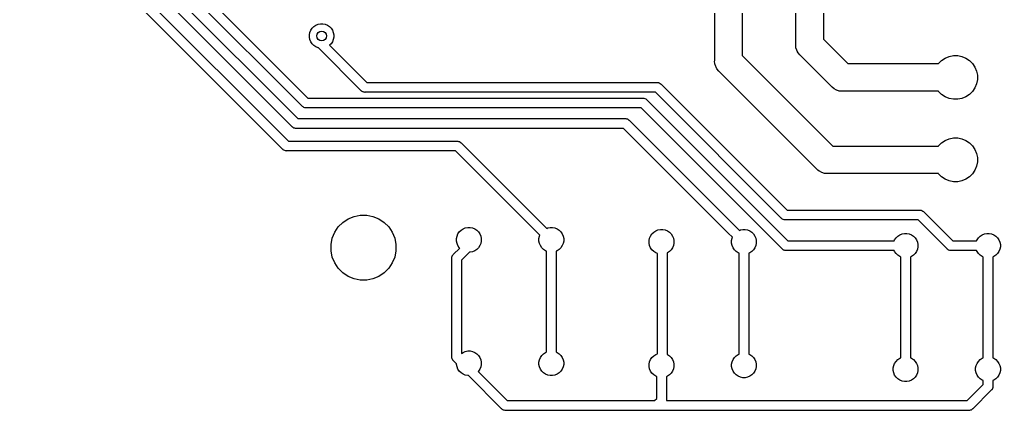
# Model space of a CAD drawing. Extents: x 29 to 167, y -139 to -69.
# Drawn here: x 103.3 to 163.8, y -138.5 to -114.4 of the extents above; entities that cross this region are included whole.
import ezdxf

# ---------------------------------------------------------------- set-up
doc = ezdxf.new("R2010")
doc.units = 0
doc.layers.add('BLACK', color=7, linetype='CONTINUOUS')

msp = doc.modelspace()

# ---------------------------------------------------------------- linework, layer by layer
at = {"layer": 'BLACK', "linetype": 'CONTINUOUS'}
for p, q in [((105.778, -103.977), (121.072, -119.27)), ((120.725, -119.772), (105.277, -104.324)), ((120.11, -121.042), (104.253, -105.186)), ((104.755, -104.839), (120.457, -120.54)), ((119.538, -122.439), (103.303, -106.204)), ((103.805, -105.857), (119.885, -121.938)), ((146.15, -116.958), (146.15, -113.736)), ((147.85, -113.736), (147.85, -116.648)), ((151.15, -115.958), (151.15, -113.736)), ((152.85, -113.736), (152.85, -115.648)), ((121.337, -114.965), (121.442, -114.86)), ((121.442, -114.86), (121.565, -114.778)), ((121.565, -114.778), (121.701, -114.722)), ((121.701, -114.722), (121.846, -114.693)), ((121.846, -114.693), (121.994, -114.693)), ((121.994, -114.693), (122.139, -114.722)), ((122.139, -114.722), (122.275, -114.778)), ((122.275, -114.778), (122.398, -114.86)), ((122.398, -114.86), (122.503, -114.965)), ((121.17, -115.369), (121.199, -115.224)), ((121.17, -115.517), (121.17, -115.369)), ((121.199, -115.224), (121.255, -115.088)), ((121.255, -115.088), (121.337, -114.965)), ((122.503, -114.965), (122.585, -115.088)), ((122.585, -115.088), (122.641, -115.224)), ((122.641, -115.224), (122.67, -115.369)), ((122.67, -115.369), (122.67, -115.517)), ((121.199, -115.662), (121.17, -115.517)), ((121.255, -115.798), (121.199, -115.662)), ((121.337, -115.921), (121.255, -115.798)), ((121.442, -116.026), (121.337, -115.921)), ((121.565, -116.108), (121.442, -116.026)), ((122.503, -115.921), (122.408, -116.015)), ((122.408, -116.015), (124.711, -118.318)), ((122.585, -115.798), (122.503, -115.921)), ((122.641, -115.662), (122.585, -115.798)), ((122.67, -115.517), (122.641, -115.662)), ((151.146, -116), (151.15, -115.958)), ((151.162, -116.167), (151.146, -116)), ((152.85, -115.648), (154.352, -117.15)), ((121.701, -116.164), (121.565, -116.108)), ((121.709, -116.166), (121.701, -116.164)), ((121.718, -116.174), (121.709, -116.166)), ((124.364, -118.82), (121.718, -116.174)), ((147.85, -116.648), (153.432, -122.23)), ((151.211, -116.327), (151.162, -116.167)), ((151.234, -116.369), (151.211, -116.327)), ((151.29, -116.475), (151.234, -116.369)), ((151.396, -116.604), (151.29, -116.475)), ((151.428, -116.631), (151.396, -116.604)), ((153.369, -118.572), (151.428, -116.631)), ((160.606, -116.702), (160.867, -116.65)), ((160.867, -116.65), (161.133, -116.65)), ((161.133, -116.65), (161.394, -116.702)), ((146.146, -117), (146.15, -116.958)), ((146.162, -117.167), (146.146, -117)), ((146.211, -117.327), (146.162, -117.167)), ((154.352, -117.15), (159.944, -117.15)), ((159.944, -117.15), (159.951, -117.139)), ((159.951, -117.139), (160.139, -116.951)), ((160.139, -116.951), (160.361, -116.804)), ((160.361, -116.804), (160.606, -116.702)), ((161.394, -116.702), (161.639, -116.804)), ((161.639, -116.804), (161.861, -116.951)), ((161.861, -116.951), (162.049, -117.139)), ((162.049, -117.139), (162.196, -117.361)), ((146.237, -117.375), (146.211, -117.327)), ((146.29, -117.475), (146.237, -117.375)), ((146.396, -117.604), (146.29, -117.475)), ((146.428, -117.631), (146.396, -117.604)), ((152.449, -123.652), (146.428, -117.631)), ((162.196, -117.361), (162.298, -117.606)), ((162.298, -117.606), (162.35, -117.867)), ((162.35, -117.867), (162.35, -118.133)), ((124.711, -118.318), (142.606, -118.318)), ((142.606, -118.318), (142.621, -118.317)), ((142.621, -118.317), (142.636, -118.318)), ((142.636, -118.318), (142.636, -118.318)), ((142.636, -118.318), (142.68, -118.322)), ((142.68, -118.322), (142.736, -118.339)), ((142.736, -118.339), (142.788, -118.367)), ((142.788, -118.367), (142.834, -118.405)), ((142.834, -118.405), (142.844, -118.416)), ((142.844, -118.416), (150.619, -126.192)), ((162.298, -118.394), (162.196, -118.639)), ((162.35, -118.133), (162.298, -118.394)), ((124.374, -118.831), (124.364, -118.82)), ((124.385, -118.841), (124.374, -118.831)), ((124.42, -118.869), (124.385, -118.841)), ((124.385, -118.841), (124.385, -118.841)), ((124.461, -118.891), (124.42, -118.869)), ((124.472, -118.897), (124.461, -118.891)), ((124.528, -118.914), (124.472, -118.897)), ((124.572, -118.918), (124.528, -118.914)), ((124.587, -118.919), (124.572, -118.918)), ((124.572, -118.918), (124.572, -118.918)), ((124.602, -118.918), (124.587, -118.919)), ((142.497, -118.918), (124.602, -118.918)), ((150.272, -126.694), (142.497, -118.918)), ((153.396, -118.604), (153.369, -118.572)), ((153.525, -118.71), (153.396, -118.604)), ((153.666, -118.785), (153.525, -118.71)), ((153.673, -118.789), (153.666, -118.785)), ((153.833, -118.838), (153.673, -118.789)), ((153.849, -118.839), (153.833, -118.838)), ((153.958, -118.85), (153.849, -118.839)), ((154, -118.854), (153.958, -118.85)), ((153.958, -118.85), (153.958, -118.85)), ((154.042, -118.85), (154, -118.854)), ((159.944, -118.85), (154.042, -118.85)), ((159.951, -118.861), (159.944, -118.85)), ((160.139, -119.049), (159.951, -118.861)), ((160.361, -119.196), (160.139, -119.049)), ((161.861, -119.049), (161.639, -119.196)), ((162.049, -118.861), (161.861, -119.049)), ((162.196, -118.639), (162.049, -118.861)), ((121.072, -119.27), (141.717, -119.27)), ((141.717, -119.27), (141.732, -119.269)), ((141.732, -119.269), (141.747, -119.27)), ((141.747, -119.27), (141.747, -119.27)), ((141.747, -119.27), (141.791, -119.275)), ((141.791, -119.275), (141.847, -119.292)), ((141.847, -119.292), (141.899, -119.32)), ((141.899, -119.32), (141.945, -119.357)), ((141.945, -119.357), (141.955, -119.369)), ((141.955, -119.369), (150.666, -128.08)), ((160.606, -119.298), (160.361, -119.196)), ((160.867, -119.35), (160.606, -119.298)), ((161.133, -119.35), (160.867, -119.35)), ((161.394, -119.298), (161.133, -119.35)), ((161.639, -119.196), (161.394, -119.298)), ((120.734, -119.784), (120.725, -119.772)), ((120.746, -119.793), (120.734, -119.784)), ((120.78, -119.821), (120.746, -119.793)), ((120.808, -119.836), (120.78, -119.821)), ((120.832, -119.849), (120.808, -119.836)), ((120.889, -119.866), (120.832, -119.849)), ((120.933, -119.87), (120.889, -119.866)), ((120.947, -119.872), (120.933, -119.87)), ((120.933, -119.87), (120.933, -119.87)), ((120.962, -119.87), (120.947, -119.872)), ((141.608, -119.87), (120.962, -119.87)), ((150.319, -128.582), (141.608, -119.87)), ((120.457, -120.54), (140.638, -120.54)), ((140.638, -120.54), (140.653, -120.539)), ((140.653, -120.539), (140.667, -120.54)), ((140.667, -120.54), (140.667, -120.54)), ((140.667, -120.54), (140.711, -120.545)), ((140.711, -120.545), (140.768, -120.562)), ((140.768, -120.562), (140.82, -120.59)), ((140.82, -120.59), (140.866, -120.627)), ((140.866, -120.627), (140.875, -120.639)), ((140.875, -120.639), (147.416, -127.179)), ((120.119, -121.054), (120.11, -121.042)), ((120.131, -121.063), (120.119, -121.054)), ((120.165, -121.091), (120.131, -121.063)), ((120.193, -121.106), (120.165, -121.091)), ((120.217, -121.119), (120.193, -121.106)), ((120.274, -121.136), (120.217, -121.119)), ((120.318, -121.14), (120.274, -121.136)), ((120.332, -121.142), (120.318, -121.14)), ((120.318, -121.14), (120.318, -121.14)), ((120.347, -121.14), (120.332, -121.142)), ((140.528, -121.14), (120.347, -121.14)), ((146.991, -127.604), (140.528, -121.14)), ((119.885, -121.938), (130.287, -121.938)), ((130.287, -121.938), (130.302, -121.936)), ((130.302, -121.936), (130.317, -121.938)), ((130.317, -121.938), (130.317, -121.938)), ((130.317, -121.938), (130.361, -121.942)), ((130.361, -121.942), (130.417, -121.959)), ((130.417, -121.959), (130.469, -121.987)), ((130.469, -121.987), (130.515, -122.024)), ((130.515, -122.024), (130.525, -122.036)), ((130.525, -122.036), (135.541, -127.052)), ((159.951, -122.219), (160.139, -122.031)), ((160.139, -122.031), (160.361, -121.884)), ((160.361, -121.884), (160.606, -121.782)), ((160.606, -121.782), (160.867, -121.73)), ((160.867, -121.73), (161.133, -121.73)), ((161.133, -121.73), (161.394, -121.782)), ((161.394, -121.782), (161.639, -121.884)), ((161.639, -121.884), (161.861, -122.031)), ((161.861, -122.031), (162.049, -122.219)), ((119.548, -122.451), (119.538, -122.439)), ((119.559, -122.46), (119.548, -122.451)), ((119.594, -122.488), (119.559, -122.46)), ((119.559, -122.46), (119.559, -122.46)), ((119.646, -122.516), (119.594, -122.488)), ((119.702, -122.533), (119.646, -122.516)), ((119.746, -122.537), (119.702, -122.533)), ((119.761, -122.539), (119.746, -122.537)), ((119.746, -122.537), (119.746, -122.537)), ((119.776, -122.537), (119.761, -122.539)), ((130.178, -122.537), (119.776, -122.537)), ((135.117, -127.477), (130.178, -122.537)), ((153.432, -122.23), (159.944, -122.23)), ((159.944, -122.23), (159.951, -122.219)), ((162.049, -122.219), (162.196, -122.441)), ((162.196, -122.441), (162.298, -122.686)), ((162.298, -122.686), (162.35, -122.947)), ((162.35, -123.213), (162.298, -123.474)), ((162.35, -122.947), (162.35, -123.213)), ((152.476, -123.684), (152.449, -123.652)), ((152.508, -123.711), (152.476, -123.684)), ((152.587, -123.775), (152.508, -123.711)), ((152.508, -123.711), (152.508, -123.711)), ((152.605, -123.79), (152.587, -123.775)), ((152.753, -123.869), (152.605, -123.79)), ((152.913, -123.918), (152.753, -123.869)), ((153.038, -123.93), (152.913, -123.918)), ((153.08, -123.934), (153.038, -123.93)), ((153.038, -123.93), (153.038, -123.93)), ((153.122, -123.93), (153.08, -123.934)), ((159.944, -123.93), (153.122, -123.93)), ((159.951, -123.941), (159.944, -123.93)), ((162.196, -123.719), (162.049, -123.941)), ((162.298, -123.474), (162.196, -123.719)), ((160.139, -124.129), (159.951, -123.941)), ((160.361, -124.276), (160.139, -124.129)), ((160.606, -124.378), (160.361, -124.276)), ((160.867, -124.43), (160.606, -124.378)), ((161.133, -124.43), (160.867, -124.43)), ((161.394, -124.378), (161.133, -124.43)), ((161.639, -124.276), (161.394, -124.378)), ((161.861, -124.129), (161.639, -124.276)), ((162.049, -123.941), (161.861, -124.129)), ((150.619, -126.192), (158.799, -126.192)), ((158.799, -126.192), (158.814, -126.191)), ((158.814, -126.191), (158.828, -126.192)), ((158.828, -126.192), (158.828, -126.192)), ((158.828, -126.192), (158.872, -126.196)), ((158.872, -126.196), (158.929, -126.213)), ((158.929, -126.213), (158.981, -126.241)), ((158.981, -126.241), (159.027, -126.279)), ((159.027, -126.279), (159.036, -126.29)), ((159.036, -126.29), (160.826, -128.08)), ((122.946, -127.225), (123.225, -126.946)), ((123.225, -126.946), (123.553, -126.728)), ((123.553, -126.728), (123.917, -126.577)), ((123.917, -126.577), (124.303, -126.5)), ((124.303, -126.5), (124.697, -126.5)), ((124.697, -126.5), (125.083, -126.577)), ((125.083, -126.577), (125.447, -126.728)), ((125.447, -126.728), (125.775, -126.946)), ((125.775, -126.946), (126.054, -127.225)), ((150.282, -126.705), (150.272, -126.694)), ((150.293, -126.715), (150.282, -126.705)), ((150.328, -126.743), (150.293, -126.715)), ((150.293, -126.715), (150.293, -126.715)), ((150.38, -126.771), (150.328, -126.743)), ((150.436, -126.788), (150.38, -126.771)), ((150.48, -126.792), (150.436, -126.788)), ((150.495, -126.793), (150.48, -126.792)), ((150.48, -126.792), (150.48, -126.792)), ((150.51, -126.792), (150.495, -126.793)), ((158.689, -126.792), (150.51, -126.792)), ((160.479, -128.582), (158.689, -126.792)), ((122.577, -127.917), (122.728, -127.553)), ((122.728, -127.553), (122.946, -127.225)), ((126.054, -127.225), (126.272, -127.553)), ((126.272, -127.553), (126.423, -127.917)), ((130.325, -127.655), (130.409, -127.53)), ((130.409, -127.53), (130.515, -127.424)), ((130.515, -127.424), (130.64, -127.341)), ((130.64, -127.341), (130.778, -127.283)), ((130.778, -127.283), (130.925, -127.254)), ((130.925, -127.254), (131.076, -127.254)), ((131.076, -127.254), (131.223, -127.283)), ((131.223, -127.283), (131.361, -127.341)), ((131.361, -127.341), (131.486, -127.424)), ((131.486, -127.424), (131.592, -127.53)), ((131.592, -127.53), (131.676, -127.655)), ((135.373, -127.733), (135.117, -127.477)), ((135.117, -127.477), (135.117, -127.477)), ((135.541, -127.052), (135.541, -127.052)), ((135.541, -127.052), (135.797, -127.309)), ((135.797, -127.309), (135.858, -127.283)), ((135.858, -127.283), (136.005, -127.254)), ((136.005, -127.254), (136.156, -127.254)), ((136.156, -127.254), (136.303, -127.283)), ((136.303, -127.283), (136.441, -127.341)), ((136.441, -127.341), (136.566, -127.424)), ((136.566, -127.424), (136.672, -127.53)), ((136.672, -127.53), (136.756, -127.655)), ((142.283, -127.657), (142.389, -127.551)), ((142.389, -127.551), (142.514, -127.468)), ((142.514, -127.468), (142.653, -127.41)), ((142.653, -127.41), (142.8, -127.381)), ((142.8, -127.381), (142.95, -127.381)), ((142.95, -127.381), (143.097, -127.41)), ((143.097, -127.41), (143.236, -127.468)), ((143.236, -127.468), (143.361, -127.551)), ((143.361, -127.551), (143.467, -127.657)), ((147.416, -127.179), (147.416, -127.179)), ((147.416, -127.179), (147.672, -127.436)), ((147.672, -127.436), (147.733, -127.41)), ((147.733, -127.41), (147.88, -127.381)), ((147.88, -127.381), (148.03, -127.381)), ((148.03, -127.381), (148.177, -127.41)), ((148.177, -127.41), (148.316, -127.468)), ((148.316, -127.468), (148.441, -127.551)), ((148.441, -127.551), (148.547, -127.657)), ((122.5, -128.303), (122.577, -127.917)), ((126.423, -127.917), (126.5, -128.303)), ((130.238, -127.941), (130.268, -127.794)), ((130.238, -128.091), (130.238, -127.941)), ((130.268, -128.238), (130.238, -128.091)), ((130.268, -127.794), (130.325, -127.655)), ((131.676, -127.655), (131.733, -127.794)), ((131.733, -127.794), (131.762, -127.941)), ((131.762, -128.091), (131.733, -128.238)), ((131.762, -127.941), (131.762, -128.091)), ((135.319, -127.941), (135.348, -127.794)), ((135.319, -128.091), (135.319, -127.941)), ((135.348, -128.238), (135.319, -128.091)), ((135.348, -127.794), (135.373, -127.733)), ((136.756, -127.655), (136.813, -127.794)), ((136.813, -127.794), (136.843, -127.941)), ((136.843, -128.091), (136.813, -128.238)), ((136.843, -127.941), (136.843, -128.091)), ((142.113, -128.068), (142.142, -127.921)), ((142.113, -128.218), (142.113, -128.068)), ((142.142, -127.921), (142.2, -127.782)), ((142.2, -127.782), (142.283, -127.657)), ((143.467, -127.657), (143.55, -127.782)), ((143.55, -127.782), (143.608, -127.921)), ((143.608, -127.921), (143.637, -128.068)), ((143.637, -128.068), (143.637, -128.218)), ((147.248, -127.86), (146.991, -127.604)), ((146.991, -127.604), (146.991, -127.604)), ((147.193, -128.068), (147.222, -127.921)), ((147.193, -128.218), (147.193, -128.068)), ((147.222, -127.921), (147.248, -127.86)), ((148.547, -127.657), (148.63, -127.782)), ((148.63, -127.782), (148.688, -127.921)), ((148.688, -127.921), (148.717, -128.068)), ((148.717, -128.068), (148.717, -128.218)), ((150.666, -128.08), (157.219, -128.08)), ((157.219, -128.08), (157.245, -128.019)), ((157.245, -128.019), (157.328, -127.894)), ((157.328, -127.894), (157.434, -127.788)), ((157.434, -127.788), (157.559, -127.705)), ((157.559, -127.705), (157.698, -127.647)), ((157.698, -127.647), (157.845, -127.618)), ((157.845, -127.618), (157.995, -127.618)), ((157.995, -127.618), (158.142, -127.647)), ((158.142, -127.647), (158.281, -127.705)), ((158.281, -127.705), (158.406, -127.788)), ((158.406, -127.788), (158.512, -127.894)), ((158.512, -127.894), (158.595, -128.019)), ((158.595, -128.019), (158.653, -128.158)), ((158.653, -128.158), (158.682, -128.305)), ((160.826, -128.08), (162.299, -128.08)), ((162.299, -128.08), (162.325, -128.019)), ((162.325, -128.019), (162.408, -127.894)), ((162.408, -127.894), (162.514, -127.788)), ((162.514, -127.788), (162.639, -127.705)), ((162.639, -127.705), (162.778, -127.647)), ((162.778, -127.647), (162.925, -127.618)), ((162.925, -127.618), (163.075, -127.618)), ((163.075, -127.618), (163.222, -127.647)), ((163.222, -127.647), (163.361, -127.705)), ((163.361, -127.705), (163.486, -127.788)), ((163.486, -127.788), (163.592, -127.894)), ((163.592, -127.894), (163.675, -128.019)), ((163.675, -128.019), (163.733, -128.158)), ((163.733, -128.158), (163.762, -128.305)), ((122.5, -128.697), (122.5, -128.303)), ((122.577, -129.083), (122.5, -128.697)), ((126.5, -128.697), (126.423, -129.083)), ((126.5, -128.303), (126.5, -128.697)), ((130.036, -128.919), (130.431, -128.524)), ((130.325, -128.377), (130.268, -128.238)), ((130.409, -128.502), (130.325, -128.377)), ((130.431, -128.524), (130.409, -128.502)), ((131.223, -128.749), (131.076, -128.778)), ((131.361, -128.691), (131.223, -128.749)), ((131.486, -128.608), (131.361, -128.691)), ((131.592, -128.502), (131.486, -128.608)), ((131.676, -128.377), (131.592, -128.502)), ((131.733, -128.238), (131.676, -128.377)), ((135.405, -128.377), (135.348, -128.238)), ((135.489, -128.502), (135.405, -128.377)), ((135.595, -128.608), (135.489, -128.502)), ((135.72, -128.691), (135.595, -128.608)), ((135.78, -128.716), (135.72, -128.691)), ((135.78, -134.936), (135.78, -128.716)), ((136.441, -128.691), (136.38, -128.717)), ((136.38, -128.717), (136.38, -134.935)), ((136.566, -128.608), (136.441, -128.691)), ((136.672, -128.502), (136.566, -128.608)), ((136.756, -128.377), (136.672, -128.502)), ((136.813, -128.238), (136.756, -128.377)), ((142.142, -128.365), (142.113, -128.218)), ((142.2, -128.504), (142.142, -128.365)), ((142.283, -128.629), (142.2, -128.504)), ((142.389, -128.735), (142.283, -128.629)), ((142.514, -128.818), (142.389, -128.735)), ((143.361, -128.735), (143.236, -128.818)), ((143.467, -128.629), (143.361, -128.735)), ((143.55, -128.504), (143.467, -128.629)), ((143.608, -128.365), (143.55, -128.504)), ((143.637, -128.218), (143.608, -128.365)), ((147.222, -128.365), (147.193, -128.218)), ((147.28, -128.504), (147.222, -128.365)), ((147.363, -128.629), (147.28, -128.504)), ((147.469, -128.735), (147.363, -128.629)), ((147.594, -128.818), (147.469, -128.735)), ((148.441, -128.735), (148.316, -128.818)), ((148.547, -128.629), (148.441, -128.735)), ((148.63, -128.504), (148.547, -128.629)), ((148.688, -128.365), (148.63, -128.504)), ((148.717, -128.218), (148.688, -128.365)), ((150.328, -128.593), (150.319, -128.582)), ((150.34, -128.603), (150.328, -128.593)), ((150.374, -128.631), (150.34, -128.603)), ((150.402, -128.646), (150.374, -128.631)), ((150.426, -128.659), (150.402, -128.646)), ((150.483, -128.676), (150.426, -128.659)), ((150.527, -128.68), (150.483, -128.676)), ((150.541, -128.681), (150.527, -128.68)), ((150.527, -128.68), (150.527, -128.68)), ((150.556, -128.68), (150.541, -128.681)), ((157.219, -128.68), (150.556, -128.68)), ((157.245, -128.741), (157.219, -128.68)), ((157.328, -128.866), (157.245, -128.741)), ((158.595, -128.741), (158.512, -128.866)), ((158.653, -128.602), (158.595, -128.741)), ((158.682, -128.455), (158.653, -128.602)), ((158.682, -128.305), (158.682, -128.455)), ((160.488, -128.593), (160.479, -128.582)), ((160.5, -128.603), (160.488, -128.593)), ((160.534, -128.631), (160.5, -128.603)), ((160.562, -128.646), (160.534, -128.631)), ((160.586, -128.659), (160.562, -128.646)), ((160.643, -128.676), (160.586, -128.659)), ((160.687, -128.68), (160.643, -128.676)), ((160.701, -128.681), (160.687, -128.68)), ((160.687, -128.68), (160.687, -128.68)), ((160.716, -128.68), (160.701, -128.681)), ((162.299, -128.68), (160.716, -128.68)), ((162.325, -128.741), (162.299, -128.68)), ((162.408, -128.866), (162.325, -128.741)), ((163.675, -128.741), (163.592, -128.866)), ((163.733, -128.602), (163.675, -128.741)), ((163.762, -128.455), (163.733, -128.602)), ((163.762, -128.305), (163.762, -128.455)), ((122.728, -129.447), (122.577, -129.083)), ((126.423, -129.083), (126.272, -129.447)), ((129.937, -129.142), (129.938, -129.127)), ((129.938, -129.157), (129.937, -129.142)), ((129.938, -129.127), (129.942, -129.083)), ((129.938, -129.127), (129.938, -129.127)), ((129.938, -135.223), (129.938, -129.157)), ((129.942, -129.083), (129.959, -129.027)), ((129.959, -129.027), (129.972, -129.002)), ((129.972, -129.002), (129.987, -128.975)), ((129.987, -128.975), (130.004, -128.954)), ((130.004, -128.954), (130.025, -128.929)), ((130.025, -128.929), (130.036, -128.919)), ((131.026, -128.778), (130.538, -129.266)), ((130.538, -129.266), (130.538, -135.029)), ((131.076, -128.778), (131.026, -128.778)), ((142.62, -128.862), (142.514, -128.818)), ((142.62, -135.044), (142.62, -128.862)), ((143.236, -128.818), (143.22, -128.825)), ((143.22, -128.825), (143.22, -135.081)), ((147.655, -128.844), (147.594, -128.818)), ((147.655, -135.062), (147.655, -128.844)), ((148.316, -128.818), (148.255, -128.844)), ((148.255, -128.844), (148.255, -135.062)), ((157.434, -128.972), (157.328, -128.866)), ((157.559, -129.055), (157.434, -128.972)), ((157.62, -129.081), (157.559, -129.055)), ((157.62, -135.299), (157.62, -129.081)), ((158.281, -129.055), (158.22, -129.081)), ((158.22, -129.081), (158.22, -135.299)), ((158.406, -128.972), (158.281, -129.055)), ((158.512, -128.866), (158.406, -128.972)), ((162.514, -128.972), (162.408, -128.866)), ((162.639, -129.055), (162.514, -128.972)), ((162.7, -129.081), (162.639, -129.055)), ((162.7, -135.299), (162.7, -129.081)), ((163.361, -129.055), (163.3, -129.081)), ((163.3, -129.081), (163.3, -135.299)), ((163.486, -128.972), (163.361, -129.055)), ((163.592, -128.866), (163.486, -128.972)), ((122.946, -129.775), (122.728, -129.447)), ((123.225, -130.054), (122.946, -129.775)), ((126.054, -129.775), (125.775, -130.054)), ((126.272, -129.447), (126.054, -129.775)), ((123.553, -130.272), (123.225, -130.054)), ((123.917, -130.423), (123.553, -130.272)), ((124.303, -130.5), (123.917, -130.423)), ((124.697, -130.5), (124.303, -130.5)), ((125.083, -130.423), (124.697, -130.5)), ((125.447, -130.272), (125.083, -130.423)), ((125.775, -130.054), (125.447, -130.272)), ((129.937, -135.238), (129.938, -135.223)), ((129.942, -135.297), (129.937, -135.238)), ((129.959, -135.353), (129.942, -135.297)), ((129.987, -135.405), (129.959, -135.353)), ((130.015, -135.44), (129.987, -135.405)), ((130.538, -135.029), (130.64, -134.961)), ((130.64, -134.961), (130.778, -134.903)), ((130.778, -134.903), (130.925, -134.874)), ((130.925, -134.874), (131.076, -134.874)), ((131.076, -134.874), (131.223, -134.903)), ((131.223, -134.903), (131.361, -134.961)), ((131.361, -134.961), (131.486, -135.044)), ((131.486, -135.044), (131.592, -135.15)), ((131.592, -135.15), (131.676, -135.275)), ((131.676, -135.275), (131.733, -135.414)), ((131.733, -135.414), (131.762, -135.561)), ((135.319, -135.561), (135.348, -135.414)), ((135.348, -135.414), (135.405, -135.275)), ((135.405, -135.275), (135.489, -135.15)), ((135.489, -135.15), (135.595, -135.044)), ((135.595, -135.044), (135.72, -134.961)), ((135.72, -134.961), (135.78, -134.936)), ((136.38, -134.935), (136.441, -134.961)), ((136.441, -134.961), (136.566, -135.044)), ((136.566, -135.044), (136.672, -135.15)), ((136.672, -135.15), (136.756, -135.275)), ((136.756, -135.275), (136.813, -135.414)), ((136.813, -135.414), (136.843, -135.561)), ((142.142, -135.541), (142.2, -135.402)), ((142.2, -135.402), (142.283, -135.277)), ((142.283, -135.277), (142.389, -135.171)), ((142.389, -135.171), (142.514, -135.088)), ((142.514, -135.088), (142.62, -135.044)), ((143.22, -135.081), (143.236, -135.088)), ((143.236, -135.088), (143.361, -135.171)), ((143.361, -135.171), (143.467, -135.277)), ((143.467, -135.277), (143.55, -135.402)), ((143.55, -135.402), (143.608, -135.541)), ((147.222, -135.541), (147.28, -135.402)), ((147.28, -135.402), (147.363, -135.277)), ((147.363, -135.277), (147.469, -135.171)), ((147.469, -135.171), (147.594, -135.088)), ((147.594, -135.088), (147.655, -135.062)), ((148.255, -135.062), (148.316, -135.088)), ((148.316, -135.088), (148.441, -135.171)), ((148.441, -135.171), (148.547, -135.277)), ((148.547, -135.277), (148.63, -135.402)), ((148.63, -135.402), (148.688, -135.541)), ((157.328, -135.514), (157.434, -135.408)), ((157.434, -135.408), (157.559, -135.325)), ((157.559, -135.325), (157.62, -135.299)), ((158.22, -135.299), (158.281, -135.325)), ((158.281, -135.325), (158.406, -135.408)), ((158.406, -135.408), (158.512, -135.514)), ((162.408, -135.514), (162.514, -135.408)), ((162.514, -135.408), (162.639, -135.325)), ((162.639, -135.325), (162.7, -135.299)), ((163.3, -135.299), (163.361, -135.325)), ((163.361, -135.325), (163.486, -135.408)), ((163.486, -135.408), (163.592, -135.514)), ((130.025, -135.451), (130.015, -135.44)), ((130.036, -135.461), (130.025, -135.451)), ((130.238, -135.663), (130.036, -135.461)), ((130.238, -135.711), (130.238, -135.663)), ((130.268, -135.858), (130.238, -135.711)), ((130.325, -135.997), (130.268, -135.858)), ((130.409, -136.122), (130.325, -135.997)), ((131.676, -135.997), (131.592, -136.122)), ((131.733, -135.858), (131.676, -135.997)), ((131.762, -135.711), (131.733, -135.858)), ((131.762, -135.561), (131.762, -135.711)), ((135.319, -135.711), (135.319, -135.561)), ((135.348, -135.858), (135.319, -135.711)), ((135.405, -135.997), (135.348, -135.858)), ((135.489, -136.122), (135.405, -135.997)), ((136.756, -135.997), (136.672, -136.122)), ((136.813, -135.858), (136.756, -135.997)), ((136.843, -135.711), (136.813, -135.858)), ((136.843, -135.561), (136.843, -135.711)), ((142.113, -135.688), (142.142, -135.541)), ((142.113, -135.838), (142.113, -135.688)), ((142.142, -135.985), (142.113, -135.838)), ((142.2, -136.124), (142.142, -135.985)), ((143.608, -135.985), (143.55, -136.124)), ((143.608, -135.541), (143.637, -135.688)), ((143.637, -135.838), (143.608, -135.985)), ((143.637, -135.688), (143.637, -135.838)), ((147.193, -135.688), (147.222, -135.541)), ((147.193, -135.838), (147.193, -135.688)), ((147.222, -135.985), (147.193, -135.838)), ((147.28, -136.124), (147.222, -135.985)), ((148.688, -135.985), (148.63, -136.124)), ((148.688, -135.541), (148.717, -135.688)), ((148.717, -135.838), (148.688, -135.985)), ((148.717, -135.688), (148.717, -135.838)), ((157.158, -135.925), (157.187, -135.778)), ((157.158, -136.075), (157.158, -135.925)), ((157.187, -135.778), (157.245, -135.639)), ((157.245, -135.639), (157.328, -135.514)), ((158.512, -135.514), (158.595, -135.639)), ((158.595, -135.639), (158.653, -135.778)), ((158.653, -135.778), (158.682, -135.925)), ((158.682, -135.925), (158.682, -136.075)), ((162.238, -135.925), (162.267, -135.778)), ((162.238, -136.075), (162.238, -135.925)), ((162.267, -135.778), (162.325, -135.639)), ((162.325, -135.639), (162.408, -135.514)), ((163.592, -135.514), (163.675, -135.639)), ((163.675, -135.639), (163.733, -135.778)), ((163.733, -135.778), (163.762, -135.925)), ((163.762, -135.925), (163.762, -136.075)), ((130.515, -136.228), (130.409, -136.122)), ((130.64, -136.311), (130.515, -136.228)), ((130.778, -136.369), (130.64, -136.311)), ((130.925, -136.398), (130.778, -136.369)), ((130.974, -136.398), (130.925, -136.398)), ((133.017, -138.441), (130.974, -136.398)), ((131.592, -136.122), (131.569, -136.145)), ((131.569, -136.145), (133.364, -137.939)), ((135.595, -136.228), (135.489, -136.122)), ((135.72, -136.311), (135.595, -136.228)), ((135.858, -136.369), (135.72, -136.311)), ((136.005, -136.398), (135.858, -136.369)), ((136.156, -136.398), (136.005, -136.398)), ((136.303, -136.369), (136.156, -136.398)), ((136.441, -136.311), (136.303, -136.369)), ((136.566, -136.228), (136.441, -136.311)), ((136.672, -136.122), (136.566, -136.228)), ((142.283, -136.249), (142.2, -136.124)), ((142.389, -136.355), (142.283, -136.249)), ((142.514, -136.438), (142.389, -136.355)), ((142.575, -136.464), (142.514, -136.438)), ((142.575, -137.798), (142.575, -136.464)), ((143.236, -136.438), (143.175, -136.464)), ((143.175, -136.464), (143.175, -137.907)), ((143.361, -136.355), (143.236, -136.438)), ((143.467, -136.249), (143.361, -136.355)), ((143.55, -136.124), (143.467, -136.249)), ((147.363, -136.249), (147.28, -136.124)), ((147.469, -136.355), (147.363, -136.249)), ((147.594, -136.438), (147.469, -136.355)), ((147.733, -136.496), (147.594, -136.438)), ((147.88, -136.525), (147.733, -136.496)), ((148.03, -136.525), (147.88, -136.525)), ((148.177, -136.496), (148.03, -136.525)), ((148.316, -136.438), (148.177, -136.496)), ((148.441, -136.355), (148.316, -136.438)), ((148.547, -136.249), (148.441, -136.355)), ((148.63, -136.124), (148.547, -136.249)), ((157.187, -136.222), (157.158, -136.075)), ((157.245, -136.361), (157.187, -136.222)), ((157.328, -136.486), (157.245, -136.361)), ((157.434, -136.592), (157.328, -136.486)), ((157.559, -136.675), (157.434, -136.592)), ((158.406, -136.592), (158.281, -136.675)), ((158.512, -136.486), (158.406, -136.592)), ((158.595, -136.361), (158.512, -136.486)), ((158.653, -136.222), (158.595, -136.361)), ((158.682, -136.075), (158.653, -136.222)), ((162.267, -136.222), (162.238, -136.075)), ((162.325, -136.361), (162.267, -136.222)), ((162.408, -136.486), (162.325, -136.361)), ((162.514, -136.592), (162.408, -136.486)), ((162.639, -136.675), (162.514, -136.592)), ((163.486, -136.592), (163.361, -136.675)), ((163.592, -136.486), (163.486, -136.592)), ((163.675, -136.361), (163.592, -136.486)), ((163.733, -136.222), (163.675, -136.361)), ((163.762, -136.075), (163.733, -136.222)), ((157.698, -136.733), (157.559, -136.675)), ((157.845, -136.762), (157.698, -136.733)), ((157.995, -136.762), (157.845, -136.762)), ((158.142, -136.733), (157.995, -136.762)), ((158.281, -136.675), (158.142, -136.733)), ((161.714, -137.939), (162.7, -136.953)), ((162.7, -136.701), (162.639, -136.675)), ((162.7, -136.953), (162.7, -136.701)), ((163.279, -137.193), (163.251, -137.245)), ((163.296, -137.136), (163.279, -137.193)), ((163.279, -137.193), (163.279, -137.193)), ((163.3, -137.092), (163.296, -137.136)), ((163.361, -136.675), (163.3, -136.701)), ((163.3, -136.701), (163.3, -137.063)), ((163.3, -137.063), (163.301, -137.078)), ((163.301, -137.078), (163.3, -137.092)), ((163.3, -137.092), (163.3, -137.092)), ((142.433, -137.939), (142.575, -137.798)), ((163.202, -137.3), (162.061, -138.441)), ((163.213, -137.291), (163.202, -137.3)), ((163.223, -137.279), (163.213, -137.291)), ((163.251, -137.245), (163.223, -137.279)), ((133.026, -138.453), (133.017, -138.441)), ((133.364, -137.939), (142.433, -137.939)), ((143.175, -137.907), (143.176, -137.922)), ((143.176, -137.922), (143.175, -137.937)), ((143.175, -137.937), (143.175, -137.937)), ((143.175, -137.937), (143.175, -137.939)), ((143.175, -137.939), (147.895, -137.939)), ((147.895, -137.939), (147.941, -137.925)), ((147.941, -137.925), (148, -137.92)), ((148, -137.92), (148.059, -137.925)), ((148.059, -137.925), (148.105, -137.939)), ((148.105, -137.939), (161.714, -137.939)), ((162.061, -138.441), (162.051, -138.453)), ((133.038, -138.462), (133.026, -138.453)), ((133.072, -138.49), (133.038, -138.462)), ((133.1, -138.505), (133.072, -138.49)), ((133.124, -138.518), (133.1, -138.505)), ((133.181, -138.535), (133.124, -138.518)), ((133.225, -138.54), (133.181, -138.535)), ((133.239, -138.541), (133.225, -138.54)), ((133.225, -138.54), (133.225, -138.54)), ((133.254, -138.54), (133.239, -138.541)), ((142.543, -138.54), (133.254, -138.54)), ((142.558, -138.541), (142.543, -138.54)), ((142.572, -138.54), (142.558, -138.541)), ((148.004, -138.54), (142.572, -138.54)), ((148.018, -138.541), (148.004, -138.54)), ((148.033, -138.54), (148.018, -138.541)), ((161.823, -138.54), (148.033, -138.54)), ((161.838, -138.541), (161.823, -138.54)), ((161.853, -138.54), (161.838, -138.541)), ((161.897, -138.535), (161.853, -138.54)), ((161.853, -138.54), (161.853, -138.54)), ((161.953, -138.518), (161.897, -138.535)), ((162.006, -138.49), (161.953, -138.518)), ((162.051, -138.453), (162.006, -138.49))]:
    msp.add_line(p, q, dxfattribs=at)
at = {"layer": 'BLACK'}
msp.add_circle((121.92, -115.443), 0.3, dxfattribs=at)

doc.saveas('drawing.dxf')
